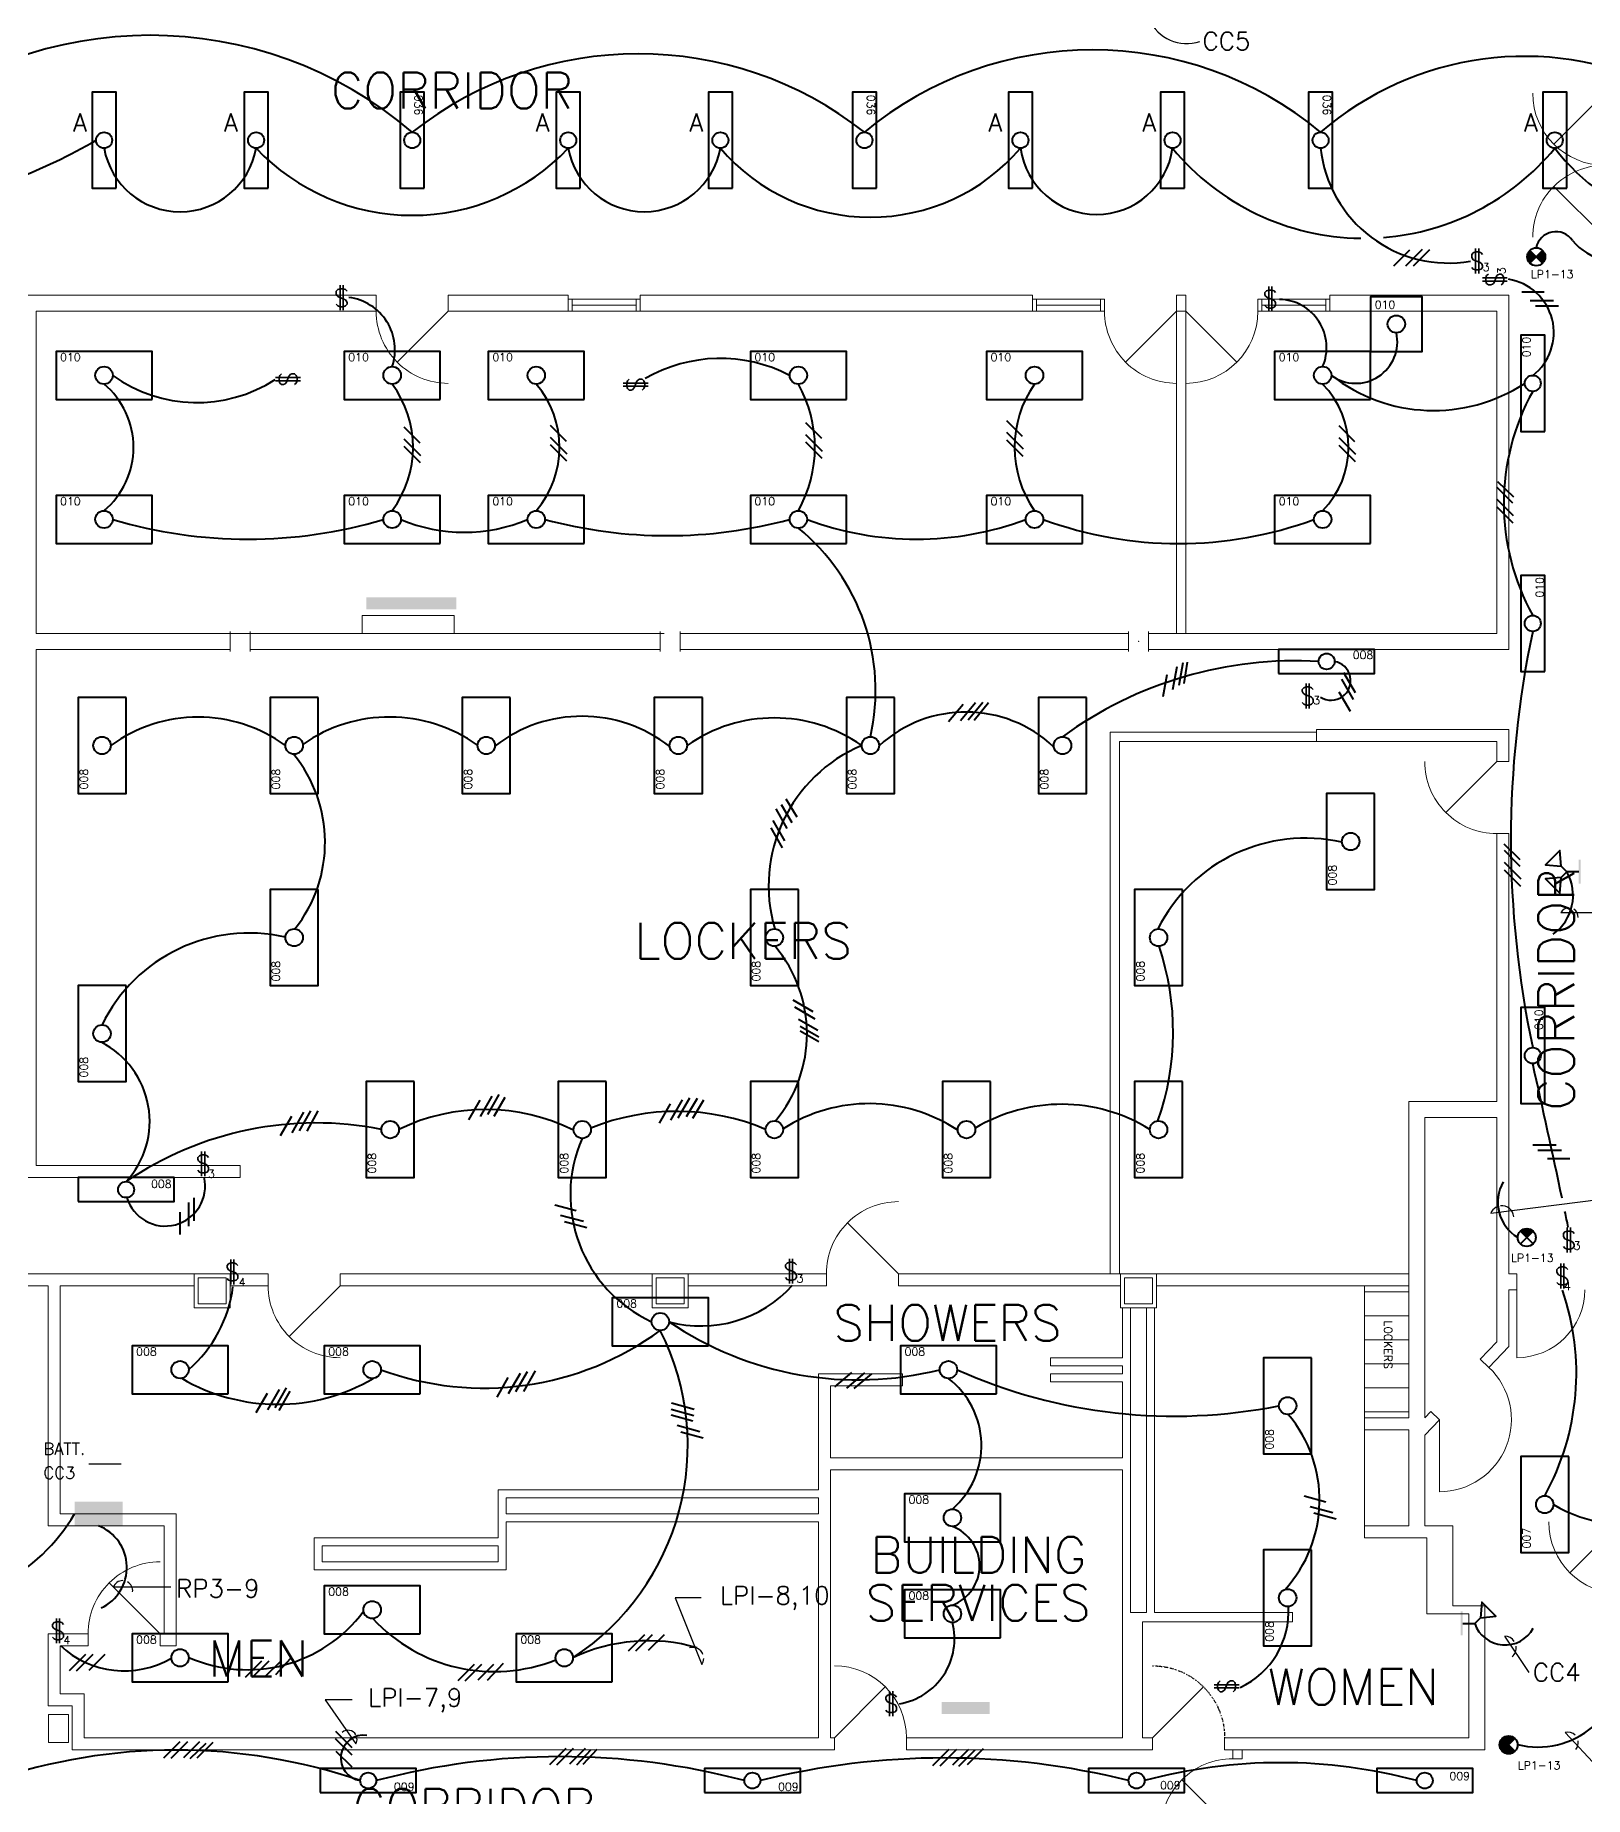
# Model space of a CAD drawing. Header units: inches. Extents: x 1071857 to 1073816, y 1075978 to 1078607.
# Drawn here: x 1072532 to 1073306, y 1076704 to 1077585 of the extents above; entities that cross this region are included whole.
import ezdxf
from ezdxf.enums import TextEntityAlignment as Align

# ---------------------------------------------------------------- set-up
doc = ezdxf.new("R2010")
doc.units = ezdxf.units.IN
doc.header["$MEASUREMENT"] = 0
doc.linetypes.add('DIVIDE', pattern=[1.25, 0.5, -0.25, 0, -0.25, 0, -0.25])
doc.layers.get('0').update_dxf_attribs({"linetype": 'CONTINUOUS'})
for name, color, linetype, lineweight in [('E-Pan', 12, 'CONTINUOUS', 30), ('E-T', 7, 'CONTINUOUS', 30), ('ELgt-C', 172, 'CONTINUOUS', 40), ('ELgt-Circ-T', 92, 'CONTINUOUS', 30), ('ELgt-F', 2, 'CONTINUOUS', 40), ('I-Cab', 151, 'CONTINUOUS', 20), ('I-CWall', 110, 'CONTINUOUS', 20), ('I-Dor', 210, 'CONTINUOUS', 30), ('I-Ras', 41, 'CONTINUOUS', 20), ('I-RmN', 5, 'CONTINUOUS', 30), ('I-Text', 7, 'CONTINUOUS', 20)]:
    doc.layers.add(name, color=color, linetype=linetype, lineweight=lineweight)
doc.styles.add('BGE', font='simplex.shx')
doc.styles.get("Standard").update_dxf_attribs({"font": 'simplex.shx'})

# ---------------------------------------------------------------- blocks, each defined once
blk = doc.blocks.new('2X4')
at = {"linetype": 'Continuous'}
blk.add_lwpolyline([(4, 0), (4, 2), (0, 2), (0, 0)], close=True, dxfattribs=at)
blk.add_circle((2, 1), 0.363, dxfattribs=at)
blk.add_attdef('TAG00', text='', height=0.333, rotation=360, dxfattribs=at).set_placement((0, 0), align=Align.MIDDLE_LEFT)
blk = doc.blocks.new('1X4')
at = {"linetype": 'Continuous'}
blk.add_lwpolyline([(0, 0), (4, 0), (4, 1), (0, 1)], close=True, dxfattribs=at)
blk.add_circle((2, 0.5), 0.333, dxfattribs=at)
blk = doc.blocks.new('2X2')
at = {"linetype": 'Continuous'}
blk.add_lwpolyline([(0, 0), (2.142, 0), (2.142, 2.272), (0, 2.272)], close=True, dxfattribs=at)
blk.add_circle((1.071, 1.136), 0.363, dxfattribs=at)
blk.add_attdef('TAG00', text='', height=0.333, dxfattribs=at).set_placement((0, 0), align=Align.MIDDLE_LEFT)
blk = doc.blocks.new('PHS_LR')
at = {"linetype": 'Continuous'}
for p, q in [((0.037, 0.026), (0.377, 0.366)), ((0.187, 0.02), (0.533, 0.366)), ((0.452, 0.036), (0.782, 0.366))]:
    blk.add_line(p, q, dxfattribs=at)
blk = doc.blocks.new('EXIT')
at = {"linetype": 'Continuous'}
for p, q in [((0.28, -0.28), (-0.25, 0.25)), ((-0.25, -0.28), (0.28, 0.25)), ((-0.243, 0.243), (-0.181, 0.305)), ((-0.236, 0.236), (-0.148, 0.323)), ((-0.228, 0.228), (-0.122, 0.334)), ((-0.221, 0.221), (-0.1, 0.342)), ((-0.214, 0.214), (-0.079, 0.348)), ((-0.206, 0.206), (-0.06, 0.353)), ((-0.199, 0.199), (-0.042, 0.356)), ((-0.192, 0.192), (-0.025, 0.358)), ((-0.184, 0.184), (-0.009, 0.359)), ((-0.177, 0.177), (0.007, 0.36)), ((-0.169, 0.169), (0.021, 0.36)), ((-0.162, 0.162), (0.036, 0.36)), ((-0.155, 0.155), (0.049, 0.359)), ((-0.147, 0.147), (0.062, 0.357)), ((-0.14, 0.14), (0.075, 0.355)), ((-0.133, 0.133), (0.088, 0.353)), ((-0.125, 0.125), (0.1, 0.35)), ((-0.118, 0.118), (0.112, 0.347)), ((-0.111, 0.111), (0.123, 0.344)), ((-0.103, 0.103), (0.135, 0.341)), ((-0.096, 0.096), (0.145, 0.337)), ((-0.088, 0.088), (0.156, 0.333)), ((-0.081, 0.081), (0.166, 0.328)), ((-0.074, 0.074), (0.176, 0.324)), ((-0.066, 0.066), (0.186, 0.319)), ((-0.059, 0.059), (0.196, 0.314)), ((-0.052, 0.052), (0.205, 0.308)), ((-0.044, 0.044), (0.214, 0.303)), ((-0.037, 0.037), (0.223, 0.297)), ((-0.029, 0.029), (0.232, 0.291)), ((-0.022, 0.022), (0.24, 0.285)), ((-0.015, 0.015), (0.249, 0.278)), ((-0.007, 0.007), (0.257, 0.272)), ((0, 0), (0.265, 0.265)), ((0.007, -0.007), (0.272, 0.258))]:
    blk.add_line(p, q, dxfattribs=at)
blk.add_circle((0.015, -0.015), 0.375, dxfattribs=at)
blk = doc.blocks.new('FLOOD')
at = {"linetype": 'Continuous'}
for p, q in [((-0.583, 0.5), (-0.819, 0.736)), ((-0.583, 0.5), (-0.819, 0.264)), ((-0.083, 0.5), (-0.583, 0.5))]:
    blk.add_line(p, q, dxfattribs=at)
for points in [[(-0.819, 0.736), (-0.878, 1.384), (-1.467, 0.795), (-0.819, 0.736)], [(-0.819, 0.264), (-1.467, 0.205), (-0.878, -0.384), (-0.819, 0.264)]]:
    blk.add_lwpolyline(points, close=True, dxfattribs=at)
blk.add_solid([(-0.083, 0), (0, 0), (-0.083, 1), (0, 1)], dxfattribs=at)
blk = doc.blocks.new('WINDOW')
at = {"linetype": 'Continuous'}
for p, q in [((3, 0.5), (0, 0.5)), ((0, 0.5), (0, 0)), ((0, 0), (3, 0)), ((0.167, 0.5), (0.167, 0)), ((0.167, 0.25), (2.833, 0.25)), ((2.833, 0), (2.833, 0.5)), ((3, 0), (3, 0.5))]:
    blk.add_line(p, q, dxfattribs=at)
blk = doc.blocks.new('30DOOR')
at = {"linetype": 'Continuous'}
blk.add_line((0, 0), (0, 3), dxfattribs=at)
blk.add_arc((0, 0), 3, 0, 90, dxfattribs=at)
blk = doc.blocks.new('DOOR36')
at = {"linetype": 'Continuous'}
blk.add_line((0, 0), (2.121, 2.121), dxfattribs=at)
blk.add_arc((0, 0), 3, 360, 90, dxfattribs=at)
blk = doc.blocks.new('36_door')
at = {"linetype": 'Continuous'}
blk.add_line((0, 0), (-25.455996, -25.455996), dxfattribs=at)
at = {"linetype": 'DIVIDE'}
blk.add_arc((0, 0), 36, 180, 270, dxfattribs=at)

msp = doc.modelspace()

# ---------------------------------------------------------------- linework, layer by layer
at = {"layer": 'E-Pan'}
msp.add_solid([(1072984.62, 1076745.92), (1073008.62, 1076745.92), (1072984.62, 1076751.92), (1073008.62, 1076751.92)], dxfattribs=at)
at = {"layer": 'E-T'}
msp.add_solid([(1072697.02, 1077297.92), (1072742.02, 1077297.92), (1072697.02, 1077303.92), (1072742.02, 1077303.92)], dxfattribs=at)
at = {"layer": 'ELgt-C'}
for p, q in [((1073262.38, 1077361.92), (1073270.47, 1077354.21)), ((1073107.36, 1077271.58), (1073105.58, 1077260.95)), ((1073008.07, 1077251.23), (1073000.91, 1077242.38)), ((1072906.8, 1077203.24), (1072912.19, 1077194.2)), ((1072904.35, 1077200.5), (1072909.74, 1077191.47)), ((1073265.56, 1077180.73), (1073273.64, 1077173.01)), ((1072913.89, 1077089.71), (1072923.23, 1077084.38)), ((1072913.89, 1077087.27), (1072923.23, 1077081.94)), ((1072766.24, 1077054.01), (1072760.76, 1077044.5)), ((1072672.88, 1077047.33), (1072667.35, 1077037.1)), ((1072862.36, 1077053.5), (1072856.88, 1077044.36)), ((1072865.62, 1077052.63), (1072860.15, 1077043.49)), ((1072781.53, 1076917.3), (1072775.7, 1076907)), ((1072658.93, 1076907.21), (1072653.34, 1076897.58)), ((1072849.51, 1076898.2), (1072860.73, 1076895.09)), ((1072849.68, 1076901.29), (1072860.91, 1076898.19)), ((1072659.22, 1076773.66), (1072651.64, 1076765.49)), ((1072765.47, 1076771.15), (1072757.53, 1076762.61)), ((1072608.99, 1076723.58), (1072617.07, 1076731.25)), ((1072612.53, 1076724.01), (1072620.62, 1076731.68)), ((1072802.33, 1076720.43), (1072809.43, 1076728.06)), ((1072805.41, 1076720.69), (1072812.51, 1076728.33)), ((1072993.27, 1076719.84), (1073001.36, 1076727.93)), ((1072997.53, 1076720.55), (1073005.61, 1076728.64))]:
    msp.add_line(p, q, dxfattribs=at)
for centre, radius, start, end in [((1072589.02, 1077383.59), 201.29, 49.39808, 130.60192), ((1072833.02, 1077393.16), 182.46, 51.73395, 128.26605), ((1073060.02, 1077399.22), 178.38, 50.27659, 129.72341), ((1073276.02, 1077418.29), 156.07, 64.66759, 130.81005), ((1072422.02, 1077773.46), 278.75, 290.79039, 300.14871), ((1072604.02, 1077535.31), 38.62, 190.28075, 349.71925), ((1072720.02, 1077602.44), 107.53, 223.50039, 316.49961), ((1072836.02, 1077535.34), 38.63, 190.33236, 349.66764), ((1072949.02, 1077592.73), 98.8, 220.61157, 319.38844), ((1073062.02, 1077533.68), 38.36, 187.88687, 352.11314), ((1073195.52, 1077607.26), 123.84, 219.54239, 269.31277), ((1073237.93, 1077535.33), 64.28, 186.17451, 279.79032), ((1073195.52, 1077607.26), 123.84, 274.55971, 320.45761), ((1073375.02, 1077593.29), 106.13, 217.6775, 252.62821), ((1073291.58, 1077476.65), 10.06, 34.40093, 168.2408), ((1073321.76, 1077500.35), 28.34, 219.46888, 295.631), ((1073263.57, 1077436.31), 26.99, 307.55833, 80.86352), ((1072685.09, 1077427.72), 26.32, 341.28876, 82.82152), ((1073152.94, 1077428.83), 24.06, 336.59733, 88.87502), ((1073191.61, 1077431.69), 20.76, 233.90558, 12.51623), ((1072873.97, 1077347.99), 75.38, 62.60554, 119.90731), ((1072612.45, 1077473.1), 71.8, 234.12891, 302.99737), ((1073230.5, 1077480.49), 83.14, 232.06171, 303.19787), ((1072539.44, 1077378.92), 41.32, 310.03747, 49.96253), ((1072667.37, 1077378.92), 53.1, 323.43162, 36.56838), ((1072744.93, 1077378.92), 48.75, 319.53451, 40.46549), ((1072856.84, 1077378.92), 64.48, 330.61435, 29.38565), ((1073076.22, 1077378.92), 55.18, 145.01218, 214.98782), ((1073142.8, 1077378.92), 45.16, 315.52064, 44.47936), ((1073381.28, 1077350.92), 115.71, 151.05586, 208.94414), ((1072638.02, 1077569.87), 236.82, 253.4044, 286.5956), ((1072746.02, 1077417.9), 81.39, 247.12459, 292.87541), ((1072847.52, 1077568.97), 234.17, 254.86569, 285.13431), ((1072847.01, 1077257.41), 104.6, 347.22097, 50.87223), ((1072972.02, 1077488.96), 155.93, 249.48795, 290.51205), ((1073103.02, 1077525.81), 195, 249.70431, 290.29569), ((1073769.99, 1077182.92), 500.89, 168.01652, 191.98348), ((1073161.56, 1077074.42), 197.82, 86.67849, 126.09312), ((1073179.22, 1077262.3), 9.78, 237.94353, 79.38449), ((1072613.02, 1077170.11), 74.03, 53.8822, 126.1178), ((1072708.71, 1077168.52), 75.62, 54.46386, 124.99018), ((1072804.88, 1077173.72), 70.81, 51.77501, 127.91662), ((1072901.02, 1077167.69), 76, 54.95701, 125.043), ((1072996.69, 1077182.44), 64.18, 46.67771, 132.44729), ((1072974.4, 1077159.68), 76.27, 112.95372, 196.29917), ((1072606.87, 1077181.48), 69.61, 321.61534, 39.29292), ((1073166.38, 1077100.94), 82.64, 77.21142, 153.15485), ((1073276.33, 1077154.93), 23.83, 305.89245, 29.78263), ((1072638.42, 1077054.52), 81.63, 77.09164, 154.01661), ((1072849.31, 1077085.82), 68.02, 320.15789, 40.02976), ((1072966.74, 1077086.72), 133.56, 340.56018, 18.71129), ((1072544.38, 1077042), 44.45, 317.40348, 62.88162), ((1068036.88, 1075892.49), 5373.94, 11.93347, 12.66703), ((1072756.62, 1076948.7), 99.24, 63.65256, 115.83546), ((1072852.15, 1076932.86), 114.2, 67.06131, 112.03354), ((1072948.47, 1076970.64), 80.26, 56.58776, 122.48562), ((1073044.52, 1076966.64), 83.93, 58.27126, 120.97557), ((1072671.93, 1076873.28), 167.96, 78.76502, 124.37403), ((1072868.93, 1077005.35), 69.86, 156.18858, 245.22333), ((1072596.56, 1077009.72), 19.99, 196.82043, 12.72392), ((1073283.23, 1077001.68), 20.66, 150.36526, 238.83451), ((1068036.88, 1075892.6), 5373.94, 11.77383, 11.85887), ((1072564.82, 1076967.75), 66.15, 311.17959, 352.66263), ((1072864.44, 1077000.93), 61.16, 254.77638, 318.22962), ((1073175.32, 1076916.15), 126.51, 331.04528, 19.14597), ((1072942.73, 1077080.46), 167.61, 235.745, 284.13409), ((1072755.91, 1077057.77), 149.04, 249.77256, 306.23804), ((1072730.73, 1076880.13), 127.01, 303.25529, 26.88109), ((1072652.75, 1076995.26), 94.64, 239.59374, 300.35239), ((1072962.32, 1076880.1), 42.19, 311.03948, 52.47041), ((1073100.86, 1077159.83), 265.12, 245.84739, 281.37649), ((1073107, 1076852.72), 66.47, 317.82776, 40.13535), ((1073325.59, 1076908.88), 68.14, 238.88483, 336.35825), ((1072471.34, 1076892.64), 92.57, 297.5205, 329.68755), ((1072555.06, 1076819.11), 22.36, 295.10841, 68.48579), ((1072982.59, 1076819.92), 21, 290.7177, 69.2823), ((1073115.96, 1076797.17), 42.07, 295.1854, 3.27801), ((1072637.64, 1076840.34), 72.37, 246.14461, 323.38016), ((1072761.07, 1076849.87), 82.83, 222.82714, 291.75353), ((1072958.19, 1076783.38), 32.86, 279.46349, 14.40724), ((1073266.16, 1076796.3), 16, 198.83553, 332.06158), ((1072837.92, 1076695.51), 86.93, 73.69358, 115.58351), ((1072576.12, 1076813.89), 46.51, 226.65942, 300.40174), ((1073282.63, 1076771.51), 42.17, 256.01733, 310.54455), ((1072602.02, 1076443.06), 284.75, 71.15027, 108.84973), ((1072695.72, 1076723.83), 11.41, 81.79993, 261.43718), ((1072794.02, 1076365.63), 358.9, 75.14705, 104.85295), ((1072986.02, 1076345.43), 378.46, 75.93105, 104.06895), ((1073154.02, 1076459.02), 262.48, 74.98536, 105.01464)]:
    msp.add_arc(centre, radius, start, end, dxfattribs=at)
at = {"layer": 'ELgt-Circ-T'}
for p, q in [((1073319.59, 1077146.32), (1073294.06, 1077146.32)), ((1073314.29, 1077003.02), (1073259.02, 1076995.98)), ((1072558.46, 1076870.84), (1072574.62, 1076870.84)), ((1072599.46, 1076809.19), (1072570.59, 1076809.19)), ((1072864.37, 1076803.93), (1072851.47, 1076803.93)), ((1072851.47, 1076803.93), (1072864.75, 1076770.52)), ((1073278.3, 1076766.59), (1073266.09, 1076784.8)), ((1072689.98, 1076752.89), (1072676.58, 1076752.89)), ((1072676.58, 1076752.89), (1072691.87, 1076730.98)), ((1073312.35, 1076719.3), (1073296.23, 1076736.59))]:
    msp.add_line(p, q, dxfattribs=at)
for centre, radius, start, end in [((1073107.26, 1077601.78), 21.07, 121.81108, 287.81154), ((1073298.12, 1077144.23), 4.56, 92.39487, 152.71539), ((1073298.12, 1077144.23), 4.56, 355.63677, 58.42861), ((1073264.59, 1076993.98), 5.92, 119.03923, 160.26425), ((1073264.59, 1076993.98), 5.92, 4.18937, 96.60818), ((1072575.32, 1076807.48), 5.03, 88.90833, 160.17153), ((1072575.32, 1076807.48), 5.03, 352.55053, 60.87631), ((1073265.78, 1076778.84), 5.97, 33.04453, 86.99846), ((1072860.25, 1076773.64), 5.47, 21.17051, 106.67859), ((1072860.25, 1076773.64), 5.47, 325.3427, 359.53614), ((1073265.78, 1076778.84), 5.97, 311.71874, 8.77137), ((1072687.97, 1076733.2), 4.49, 29.91691, 130.01028), ((1073297.52, 1076731.47), 5.28, 44.79343, 104.13665), ((1072687.97, 1076733.2), 4.49, 330.33381, 6.26027), ((1073297.52, 1076731.47), 5.28, 319.57465, 10.84274)]:
    msp.add_arc(centre, radius, start, end, dxfattribs=at)
at = {"layer": 'ELgt-F'}
for p, q in [((1073245.02, 1076791.13), (1073251.02, 1076791.13)), ((1073251.02, 1076791.13), (1073253.85, 1076793.96))]:
    msp.add_line(p, q, dxfattribs=at)
msp.add_lwpolyline([(1073253.85, 1076793.96), (1073261.63, 1076794.67), (1073254.55, 1076801.74), (1073253.85, 1076793.96)], close=True, dxfattribs=at)
for points in [[(1072551.26, 1076839.92), (1072575.26, 1076839.92), (1072551.26, 1076851.92), (1072575.26, 1076851.92)], [(1073245.02, 1076797.13), (1073244.02, 1076797.13), (1073245.02, 1076785.13), (1073244.02, 1076785.13)]]:
    msp.add_solid(points, dxfattribs=at)
at = {"layer": 'I-Cab'}
for p, q in [((1073196.02, 1076893.92), (1073196.02, 1076959.94)), ((1073218.02, 1076956.92), (1073196.02, 1076956.92)), ((1073218.02, 1076944.92), (1073196.02, 1076944.92)), ((1073218.02, 1076932.92), (1073196.02, 1076932.92)), ((1073218.02, 1076920.92), (1073196.02, 1076920.92)), ((1073218.02, 1076908.92), (1073196.02, 1076908.92)), ((1073218.02, 1076908.92), (1073196.02, 1076908.92)), ((1073218.02, 1076896.92), (1073196.02, 1076896.92)), ((1073196.02, 1076887.92), (1073196.02, 1076839.92))]:
    msp.add_line(p, q, dxfattribs=at)
at = {"layer": 'I-CWall'}
for p, q in [((1072702.02, 1077454.92), (1072526.02, 1077454.92)), ((1072702.02, 1077454.92), (1072702.02, 1077446.92)), ((1072798.02, 1077454.92), (1072738.02, 1077454.92)), ((1072738.02, 1077454.92), (1072738.02, 1077446.92)), ((1072798.02, 1077454.92), (1072798.02, 1077446.92)), ((1073030.02, 1077454.92), (1072834.02, 1077454.92)), ((1072834.02, 1077452.92), (1072834.02, 1077454.92)), ((1073030.02, 1077454.92), (1073030.02, 1077446.92)), ((1073030.02, 1077454.92), (1073030.02, 1077446.92)), ((1073106.64, 1077454.92), (1073102.02, 1077454.92)), ((1073102.02, 1077454.92), (1073102.02, 1077285.92)), ((1073106.64, 1077454.92), (1073106.64, 1077446.92)), ((1073142.64, 1077446.92), (1073142.64, 1077452.92)), ((1073142.64, 1077452.92), (1073144.06, 1077452.92)), ((1073144.64, 1077446.92), (1073144.64, 1077450.63)), ((1073144.83, 1077449.92), (1073144.64, 1077449.92)), ((1073268.02, 1077454.92), (1073178.64, 1077454.92)), ((1073178.64, 1077454.92), (1073178.64, 1077446.92)), ((1073268.02, 1077454.92), (1073268.02, 1077277.92)), ((1072532.02, 1077446.92), (1072532.02, 1077285.92)), ((1072532.02, 1077446.92), (1072532.02, 1077285.92)), ((1072702.02, 1077446.92), (1072532.02, 1077446.92)), ((1072798.02, 1077446.92), (1072738.02, 1077446.92)), ((1072951.92, 1077446.92), (1072822.92, 1077446.92)), ((1073030.02, 1077446.92), (1072951.92, 1077446.92)), ((1073106.64, 1077446.92), (1073102.02, 1077446.92)), ((1073103.86, 1077446.92), (1073102.02, 1077446.92)), ((1073106.64, 1077446.92), (1073106.64, 1077285.92)), ((1073145.6, 1077446.92), (1073142.64, 1077446.92)), ((1073262.02, 1077446.92), (1073178.64, 1077446.92)), ((1073262.02, 1077446.92), (1073262.02, 1077285.92)), ((1072695.02, 1077294.92), (1072695.02, 1077285.92)), ((1072741.02, 1077294.92), (1072695.02, 1077294.92)), ((1072741.02, 1077294.92), (1072741.02, 1077285.92)), ((1072629.02, 1077285.92), (1072532.02, 1077285.92)), ((1072629.02, 1077285.92), (1072532.02, 1077285.92)), ((1072629.02, 1077286.92), (1072629.02, 1077276.92)), ((1072846.02, 1077285.92), (1072629.02, 1077285.92)), ((1072639.02, 1077286.92), (1072639.02, 1077276.92)), ((1072844.02, 1077285.92), (1072639.02, 1077285.92)), ((1072759.27, 1077285.92), (1072707.52, 1077285.92)), ((1072844.02, 1077286.92), (1072844.02, 1077276.92)), ((1072854.02, 1077286.92), (1072854.02, 1077276.92)), ((1072963.02, 1077285.92), (1072854.02, 1077285.92)), ((1072967.27, 1077285.92), (1072854.77, 1077285.92)), ((1073078.02, 1077285.92), (1072967.02, 1077285.92)), ((1073078.02, 1077285.92), (1072970.77, 1077285.92)), ((1073078.02, 1077286.92), (1073078.02, 1077276.92)), ((1073088.02, 1077286.92), (1073088.02, 1077276.92)), ((1073088.02, 1077285.92), (1073262.02, 1077285.92)), ((1073088.02, 1077285.92), (1073114.55, 1077285.92)), ((1072532.02, 1077277.92), (1072532.02, 1077019.92)), ((1072629.02, 1077277.92), (1072532.02, 1077277.92)), ((1072844.02, 1077277.92), (1072639.02, 1077277.92)), ((1073078.02, 1077277.92), (1072854.02, 1077277.92)), ((1073088.02, 1077277.92), (1073268.02, 1077277.92)), ((1073068.89, 1077236.54), (1073068.89, 1076965.92)), ((1073172.02, 1077236.54), (1073068.89, 1077236.54)), ((1073073.52, 1077231.92), (1073073.52, 1076965.92)), ((1073172.02, 1077231.92), (1073073.52, 1077231.92)), ((1073268.02, 1077237.92), (1073172.02, 1077237.92)), ((1073172.02, 1077237.92), (1073172.02, 1077231.92)), ((1073262.02, 1077231.92), (1073172.02, 1077231.92)), ((1073262.02, 1077231.92), (1073262.02, 1077221.88)), ((1073268.02, 1077237.92), (1073268.02, 1077221.88)), ((1073262.02, 1077221.88), (1073268.02, 1077221.88)), ((1073262.02, 1077185.88), (1073268.02, 1077185.88)), ((1073262.02, 1077185.88), (1073262.02, 1077051.92)), ((1073268.02, 1077185.88), (1073268.02, 1076965.92)), ((1073262.02, 1077051.92), (1073218.02, 1077051.92)), ((1073218.02, 1077051.92), (1073218.02, 1076893.92)), ((1073262.02, 1077043.92), (1073226.02, 1077043.92)), ((1073226.02, 1077043.92), (1073226.02, 1076893.92)), ((1073262.02, 1077043.92), (1073262.02, 1076931.92)), ((1072532.02, 1077019.92), (1072634.02, 1077019.92)), ((1072634.02, 1077013.92), (1072634.02, 1077019.92)), ((1072526.02, 1077013.92), (1072634.02, 1077013.92)), ((1072522.02, 1076965.92), (1072648.02, 1076965.92)), ((1072611.02, 1076948.92), (1072611.02, 1076965.92)), ((1072629.02, 1076965.92), (1072629.02, 1076948.92)), ((1072648.02, 1076965.92), (1072648.02, 1076959.92)), ((1072684.02, 1076965.92), (1072927.02, 1076965.92)), ((1072684.02, 1076959.92), (1072684.02, 1076965.92)), ((1072840.02, 1076948.92), (1072840.02, 1076965.92)), ((1072858.02, 1076965.92), (1072858.02, 1076948.92)), ((1072927.02, 1076965.92), (1072927.02, 1076959.92)), ((1072963.02, 1076965.92), (1073218.02, 1076965.92)), ((1072963.02, 1076959.92), (1072963.02, 1076965.92)), ((1073074.02, 1076948.92), (1073074.02, 1076965.92)), ((1073092.02, 1076965.92), (1073092.02, 1076948.92)), ((1073272.02, 1076965.92), (1073268.02, 1076965.92)), ((1073272.02, 1076965.92), (1073272.02, 1076957.92)), ((1072522.02, 1076959.92), (1072538.02, 1076959.92)), ((1072538.02, 1076959.92), (1072538.02, 1076839.92)), ((1072544.02, 1076959.92), (1072544.02, 1076845.92)), ((1072544.02, 1076959.92), (1072611.02, 1076959.92)), ((1072613.02, 1076950.92), (1072613.02, 1076963.92)), ((1072613.02, 1076963.92), (1072627.02, 1076963.92)), ((1072627.02, 1076963.92), (1072627.02, 1076950.92)), ((1072629.02, 1076959.92), (1072648.02, 1076959.92)), ((1072684.02, 1076959.92), (1072840.02, 1076959.92)), ((1072842.02, 1076950.92), (1072842.02, 1076963.92)), ((1072842.02, 1076963.92), (1072856.02, 1076963.92)), ((1072856.02, 1076963.92), (1072856.02, 1076950.92)), ((1072858.02, 1076959.92), (1072927.02, 1076959.92)), ((1072963.02, 1076959.92), (1073074.02, 1076959.92)), ((1073076.02, 1076950.92), (1073076.02, 1076963.92)), ((1073090.02, 1076963.92), (1073076.02, 1076963.92)), ((1073090.02, 1076963.92), (1073090.02, 1076950.92)), ((1073092.02, 1076959.92), (1073127.52, 1076959.92)), ((1073092.02, 1076959.92), (1073218.02, 1076959.92)), ((1073272.02, 1076957.92), (1073268.02, 1076957.92)), ((1073268.02, 1076957.92), (1073268.02, 1076929.53)), ((1072629.02, 1076948.92), (1072611.02, 1076948.92)), ((1072627.02, 1076950.92), (1072613.02, 1076950.92)), ((1072858.02, 1076948.92), (1072840.02, 1076948.92)), ((1072856.02, 1076950.92), (1072842.02, 1076950.92)), ((1073092.02, 1076948.92), (1073074.02, 1076948.92)), ((1073075.02, 1076923.92), (1073075.02, 1076948.92)), ((1073090.02, 1076950.92), (1073076.02, 1076950.92)), ((1073079.02, 1076948.92), (1073079.02, 1076796.54)), ((1073087.02, 1076796.54), (1073087.02, 1076948.92)), ((1073091.02, 1076948.87), (1073091.02, 1076796.54)), ((1073253.77, 1076923.21), (1073262.02, 1076931.92)), ((1073075.02, 1076923.92), (1073039.02, 1076923.92)), ((1073039.02, 1076923.92), (1073039.02, 1076919.92)), ((1073253.77, 1076923.21), (1073258.12, 1076919.08)), ((1073258.12, 1076919.08), (1073268.02, 1076929.53)), ((1072923.02, 1076915.92), (1072965.02, 1076915.92)), ((1072923.02, 1076857.92), (1072923.02, 1076915.92)), ((1072965.02, 1076915.92), (1072965.02, 1076909.92)), ((1073039.02, 1076919.92), (1073075.02, 1076919.92)), ((1073075.02, 1076915.92), (1073039.02, 1076915.92)), ((1073039.02, 1076915.92), (1073039.02, 1076911.92)), ((1073075.02, 1076915.92), (1073075.02, 1076919.92)), ((1072965.02, 1076909.92), (1072929.02, 1076909.92)), ((1072929.02, 1076909.92), (1072929.02, 1076873.92)), ((1073039.02, 1076911.92), (1073075.02, 1076911.92)), ((1073075.02, 1076873.92), (1073075.02, 1076911.92)), ((1073226.02, 1076893.92), (1073229.01, 1076897.07)), ((1073229.01, 1076897.07), (1073233.36, 1076892.95)), ((1073196.02, 1076887.92), (1073196.02, 1076893.92)), ((1073196.02, 1076893.92), (1073218.02, 1076893.92)), ((1073218.02, 1076887.92), (1073196.02, 1076887.92)), ((1073218.02, 1076887.92), (1073218.02, 1076839.92)), ((1073226.02, 1076885.19), (1073233.36, 1076892.95)), ((1073233.36, 1076892.95), (1073233.36, 1076856.95)), ((1073226.02, 1076885.19), (1073226.02, 1076839.92)), ((1072929.02, 1076873.92), (1073075.02, 1076873.92)), ((1073075.02, 1076867.92), (1072929.02, 1076867.92)), ((1072929.02, 1076867.92), (1072929.02, 1076733.92)), ((1073075.02, 1076788.92), (1073075.02, 1076867.92)), ((1072923.02, 1076857.92), (1072763.02, 1076857.92)), ((1072763.02, 1076857.92), (1072763.02, 1076833.92)), ((1072923.02, 1076853.92), (1072767.02, 1076853.92)), ((1072767.02, 1076853.92), (1072767.02, 1076845.92)), ((1072923.02, 1076845.92), (1072923.02, 1076853.92)), ((1072596.02, 1076845.92), (1072544.02, 1076845.92)), ((1072602.02, 1076845.92), (1072596.02, 1076845.92)), ((1072602.02, 1076779.92), (1072602.02, 1076845.92)), ((1072923.02, 1076845.92), (1072767.02, 1076845.92)), ((1072538.02, 1076839.92), (1072596.02, 1076839.92)), ((1072596.02, 1076839.92), (1072596.02, 1076785.92)), ((1072671.02, 1076817.92), (1072671.02, 1076833.92)), ((1072671.02, 1076833.92), (1072675.02, 1076833.92)), ((1072763.02, 1076833.92), (1072675.02, 1076833.92)), ((1072923.02, 1076841.92), (1072767.02, 1076841.92)), ((1072767.02, 1076841.92), (1072767.02, 1076817.92)), ((1072923.02, 1076733.92), (1072923.02, 1076841.92)), ((1073196.02, 1076833.92), (1073196.02, 1076839.92)), ((1073196.02, 1076839.92), (1073218.02, 1076839.92)), ((1073227.02, 1076833.92), (1073196.02, 1076833.92)), ((1073226.02, 1076839.92), (1073240.02, 1076839.92)), ((1073227.02, 1076795.92), (1073227.02, 1076833.92)), ((1073240.02, 1076833.92), (1073240.02, 1076839.92)), ((1073240.02, 1076833.92), (1073240.02, 1076799.92)), ((1072763.02, 1076829.92), (1072675.02, 1076829.92)), ((1072675.02, 1076829.92), (1072675.02, 1076821.92)), ((1072763.02, 1076829.92), (1072763.02, 1076821.92)), ((1072675.02, 1076817.92), (1072671.02, 1076817.92)), ((1072763.02, 1076821.92), (1072675.02, 1076821.92)), ((1072767.02, 1076817.92), (1072675.02, 1076817.92)), ((1073256.02, 1076799.92), (1073240.02, 1076799.92)), ((1073256.02, 1076795.92), (1073256.02, 1076799.92)), ((1073079.02, 1076796.54), (1073087.02, 1076796.54)), ((1073085.02, 1076791.92), (1073160.02, 1076791.92)), ((1073085.02, 1076791.92), (1073085.02, 1076733.92)), ((1073091.02, 1076796.54), (1073160.02, 1076796.54)), ((1073160.02, 1076796.66), (1073160.02, 1076791.92)), ((1073160.02, 1076794.58), (1073160.02, 1076791.92)), ((1073227.02, 1076795.92), (1073248.02, 1076795.92)), ((1073248.02, 1076795.92), (1073248.02, 1076733.92)), ((1073256.02, 1076795.92), (1073256.02, 1076727.92)), ((1072538.02, 1076785.92), (1072538.02, 1076749.92)), ((1072558.02, 1076785.92), (1072538.02, 1076785.92)), ((1072558.02, 1076785.92), (1072558.02, 1076779.92)), ((1072596.02, 1076785.92), (1072594.02, 1076785.92)), ((1072594.02, 1076785.92), (1072594.02, 1076779.92)), ((1073075.02, 1076733.92), (1073075.02, 1076788.92)), ((1072544.02, 1076755.92), (1072544.02, 1076779.92)), ((1072558.02, 1076779.92), (1072544.02, 1076779.92)), ((1072594.02, 1076779.92), (1072602.02, 1076779.92)), ((1072544.02, 1076755.92), (1072556.02, 1076755.92)), ((1072556.02, 1076755.92), (1072556.02, 1076733.92)), ((1072538.02, 1076749.92), (1072544.02, 1076749.92)), ((1072550.02, 1076749.92), (1072544.02, 1076749.92)), ((1072550.02, 1076727.92), (1072550.02, 1076749.92)), ((1072931.02, 1076727.92), (1072550.02, 1076727.92)), ((1072556.02, 1076733.92), (1072923.02, 1076733.92)), ((1072929.02, 1076733.92), (1072931.02, 1076733.92)), ((1072931.02, 1076733.92), (1072931.02, 1076727.92)), ((1072967.02, 1076733.92), (1073075.02, 1076733.92)), ((1072967.02, 1076733.92), (1072967.02, 1076727.92)), ((1073081.02, 1076727.92), (1072967.02, 1076727.92)), ((1073090.02, 1076727.92), (1073081.02, 1076727.92)), ((1073085.02, 1076733.92), (1073090.02, 1076733.92)), ((1073090.02, 1076733.92), (1073090.02, 1076727.92)), ((1073126.02, 1076733.92), (1073248.02, 1076733.92)), ((1073126.02, 1076733.92), (1073126.02, 1076727.92)), ((1073250.02, 1076727.92), (1073126.02, 1076727.92)), ((1073130.1, 1076727.94), (1073130.1, 1076723.5)), ((1073134.72, 1076727.94), (1073134.72, 1076723.5)), ((1073256.02, 1076727.92), (1073250.02, 1076727.92)), ((1073134.72, 1076723.5), (1073130.1, 1076723.5))]:
    msp.add_line(p, q, dxfattribs=at)
msp.add_arc((1073233.36, 1076892.95), 36, 270, 46.54761, dxfattribs=at)
msp.add_point((1073083.02, 1077281.92), dxfattribs=at)
at = {"layer": 'I-Ras'}
msp.add_lwpolyline([(1072538.31, 1076745.61), (1072548.31, 1076745.61), (1072548.31, 1076731.61), (1072538.31, 1076731.61)], close=True, dxfattribs=at)

# ---------------------------------------------------------------- block references
at = {"layer": 'ELgt-C', "zscale": 12}
for p, xscale, yscale, rotation in [((1073229.27, 1077478.31), 24, 24, 180), ((1073293.97, 1077449.37), 24.00003681856179, 24.00003681856179, 135), ((1072724.85, 1077370.24), 24, 24, 90), ((1072797.97, 1077371.06), 24, 24, 90), ((1072925.59, 1077372.45), 24, 24, 90), ((1073025.95, 1077373.49), 24, 24, 90), ((1073192.05, 1077370.87), 24, 24, 90), ((1073270.87, 1077340.21), 24.0000558794494, 24.0000558794494, 90), ((1073105.48, 1077272.24), 24.00002856538122, 24.00002856538122, 214.9999872457111), ((1073185.13, 1077267.48), 23.99998865154957, 23.99998865154957, 254.9999574670832), ((1073006.04, 1077252.13), 24.0000199396433, 24.0000199396433, 184.9999900922377), ((1072905.52, 1077177.79), 24.00004262694652, 24.00004262694652, 74.99999199418869), ((1073274.64, 1077158.6), 24.0000558794494, 24.0000558794494, 90), ((1072909.48, 1077103.43), 24.00004262694652, 24.00004262694652, 285.0000080058113), ((1072764.04, 1077056.23), 24.00004262694652, 24.00004262694652, 195.0000080058113), ((1072859.23, 1077054.45), 24.00004262694652, 24.00004262694652, 195.0000080058113), ((1072669.92, 1077048.19), 24.00004262694652, 24.00004262694652, 195.0000080058113), ((1073279.06, 1077030.52), 24.00003681856179, 24.00003681856179, 315), ((1072611, 1077004.94), 24.00003681856179, 24.00003681856179, 225), ((1072808.22, 1076988.37), 24.00002676987333, 24.00002676987333, 119.9999631025363), ((1072778.13, 1076917.62), 24.00004262694652, 24.00004262694652, 195.0000080058113), ((1072950.51, 1076916.41), 24.0000199396433, 24.0000199396433, 175.0000099077623), ((1072657.81, 1076909.69), 24.00004262694652, 24.00004262694652, 195.0000080058113), ((1072866.45, 1076883.27), 24.00002676987333, 24.00002676987333, 119.9999631025363), ((1073182.78, 1076842.78), 24.00002676987333, 24.00002676987333, 119.9999631025363), ((1072680.99, 1076738.15), 24.0000558794494, 24.0000558794494, 270)]:
    msp.add_blockref('PHS_LR', p, dxfattribs=dict(at, xscale=xscale, yscale=yscale, rotation=rotation))
at = {"layer": 'ELgt-C', "xscale": 24.0000558794494, "yscale": 24.0000558794494, "zscale": 12}
for p in [(1072827.27, 1076776.87), (1072547.8, 1076766.95), (1072635.76, 1076763.7), (1072742.07, 1076762), (1072595.05, 1076723.23), (1072787.88, 1076720), (1072979.38, 1076719.52)]:
    msp.add_blockref('PHS_LR', p, dxfattribs=at)
at = {"layer": 'ELgt-F', "xscale": 12, "yscale": 12, "zscale": 12}
for name, p, rotation in [('1X4', (1072572.02, 1077508.42), 90), ('1X4', (1072648.02, 1077508.42), 90), ('1X4', (1072726.02, 1077508.42), 90), ('1X4', (1072804.02, 1077508.42), 90), ('1X4', (1072880.02, 1077508.42), 90), ('1X4', (1072952.02, 1077508.42), 90), ('1X4', (1073030.02, 1077508.42), 90), ('1X4', (1073106.02, 1077508.42), 90), ('1X4', (1073180.02, 1077508.42), 90), ('1X4', (1073297.02, 1077508.42), 90), ('EXIT', (1073281.56, 1077474.02), 90), ('EXIT', (1073281.92, 1077474.38), 270), ('1X4', (1073286.02, 1077386.92), 90), ('1X4', (1073286.02, 1077266.92), 90), ('1X4', (1073286.02, 1077050.92), 90), ('EXIT', (1073267.77, 1076730.25), 90), ('EXIT', (1073268.12, 1076730.25), 180)]:
    msp.add_blockref(name, p, dxfattribs=dict(at, rotation=rotation))
at = {"layer": 'ELgt-F'}
ref = msp.add_blockref('2X2', (1073199.02, 1077426.92), dxfattribs=dict(at, xscale=12, yscale=12, zscale=12))
ref.add_attrib('TAG00', '010', dxfattribs={"linetype": 'Continuous', "height": 4}).set_placement((1073201.05, 1077450.2), align=Align.MIDDLE_LEFT)
ref = msp.add_blockref('2X4', (1072542.02, 1077402.92), dxfattribs=dict(at, xscale=12, yscale=12, zscale=12))
ref.add_attrib('TAG00', '010', dxfattribs={"linetype": 'Continuous', "height": 4}).set_placement((1072544.07, 1077424), align=Align.MIDDLE_LEFT)
ref = msp.add_blockref('2X4', (1072686.02, 1077402.92), dxfattribs=dict(at, xscale=12, yscale=12, zscale=12))
ref.add_attrib('TAG00', '010', dxfattribs={"linetype": 'Continuous', "height": 4}).set_placement((1072688.07, 1077424), align=Align.MIDDLE_LEFT)
ref = msp.add_blockref('2X4', (1072758.02, 1077402.92), dxfattribs=dict(at, xscale=12, yscale=12, zscale=12))
ref.add_attrib('TAG00', '010', dxfattribs={"linetype": 'Continuous', "height": 4}).set_placement((1072760.07, 1077424), align=Align.MIDDLE_LEFT)
ref = msp.add_blockref('2X4', (1072889.02, 1077402.92), dxfattribs=dict(at, xscale=12, yscale=12, zscale=12))
ref.add_attrib('TAG00', '010', dxfattribs={"linetype": 'Continuous', "height": 4}).set_placement((1072891.07, 1077424), align=Align.MIDDLE_LEFT)
ref = msp.add_blockref('2X4', (1073007.02, 1077402.92), dxfattribs=dict(at, xscale=12, yscale=12, zscale=12))
ref.add_attrib('TAG00', '010', dxfattribs={"linetype": 'Continuous', "height": 4}).set_placement((1073009.07, 1077424), align=Align.MIDDLE_LEFT)
ref = msp.add_blockref('2X4', (1073151.02, 1077402.92), dxfattribs=dict(at, xscale=12, yscale=12, zscale=12))
ref.add_attrib('TAG00', '010', dxfattribs={"linetype": 'Continuous', "height": 4}).set_placement((1073153.07, 1077424), align=Align.MIDDLE_LEFT)
ref = msp.add_blockref('2X4', (1072542.02, 1077330.92), dxfattribs=dict(at, xscale=12, yscale=12, zscale=12))
ref.add_attrib('TAG00', '010', dxfattribs={"linetype": 'Continuous', "height": 4}).set_placement((1072544.07, 1077352), align=Align.MIDDLE_LEFT)
ref = msp.add_blockref('2X4', (1072686.02, 1077330.92), dxfattribs=dict(at, xscale=12, yscale=12, zscale=12))
ref.add_attrib('TAG00', '010', dxfattribs={"linetype": 'Continuous', "height": 4}).set_placement((1072688.07, 1077352), align=Align.MIDDLE_LEFT)
ref = msp.add_blockref('2X4', (1072758.02, 1077330.92), dxfattribs=dict(at, xscale=12, yscale=12, zscale=12))
ref.add_attrib('TAG00', '010', dxfattribs={"linetype": 'Continuous', "height": 4}).set_placement((1072760.07, 1077352), align=Align.MIDDLE_LEFT)
ref = msp.add_blockref('2X4', (1072889.02, 1077330.92), dxfattribs=dict(at, xscale=12, yscale=12, zscale=12))
ref.add_attrib('TAG00', '010', dxfattribs={"linetype": 'Continuous', "height": 4}).set_placement((1072891.07, 1077352), align=Align.MIDDLE_LEFT)
ref = msp.add_blockref('2X4', (1073007.02, 1077330.92), dxfattribs=dict(at, xscale=12, yscale=12, zscale=12))
ref.add_attrib('TAG00', '010', dxfattribs={"linetype": 'Continuous', "height": 4}).set_placement((1073009.07, 1077352), align=Align.MIDDLE_LEFT)
ref = msp.add_blockref('2X4', (1073151.02, 1077330.92), dxfattribs=dict(at, xscale=12, yscale=12, zscale=12))
ref.add_attrib('TAG00', '010', dxfattribs={"linetype": 'Continuous', "height": 4}).set_placement((1073153.07, 1077352), align=Align.MIDDLE_LEFT)
at = {"layer": 'ELgt-F', "xscale": 12, "yscale": 12, "zscale": 12}
for name, p in [('1X4', (1073153.02, 1077265.92)), ('FLOOD', (1073304.02, 1077160.77)), ('1X4', (1072553.02, 1077001.92)), ('EXIT', (1073276.86, 1076984.18)), ('EXIT', (1073267.77, 1076730.6)), ('1X4', (1072674.02, 1076706.54)), ('1X4', (1072866.02, 1076706.54)), ('1X4', (1073058.02, 1076706.54)), ('1X4', (1073202.02, 1076706.54))]:
    msp.add_blockref(name, p, dxfattribs=at)
at = {"layer": 'ELgt-F'}
ref = msp.add_blockref('2X4', (1072577.02, 1077205.92), dxfattribs=dict(at, xscale=12, yscale=12, zscale=12, rotation=90))
ref.add_attrib('TAG00', '008', dxfattribs={"linetype": 'Continuous', "height": 4, "rotation": 90}).set_placement((1072555.93, 1077207.97), align=Align.MIDDLE_LEFT)
ref = msp.add_blockref('2X4', (1072673.02, 1077205.92), dxfattribs=dict(at, xscale=12, yscale=12, zscale=12, rotation=90))
ref.add_attrib('TAG00', '008', dxfattribs={"linetype": 'Continuous', "height": 4, "rotation": 90}).set_placement((1072651.93, 1077207.97), align=Align.MIDDLE_LEFT)
ref = msp.add_blockref('2X4', (1072769.02, 1077205.92), dxfattribs=dict(at, xscale=12, yscale=12, zscale=12, rotation=90))
ref.add_attrib('TAG00', '008', dxfattribs={"linetype": 'Continuous', "height": 4, "rotation": 90}).set_placement((1072747.93, 1077207.97), align=Align.MIDDLE_LEFT)
ref = msp.add_blockref('2X4', (1072865.02, 1077205.92), dxfattribs=dict(at, xscale=12, yscale=12, zscale=12, rotation=90))
ref.add_attrib('TAG00', '008', dxfattribs={"linetype": 'Continuous', "height": 4, "rotation": 90}).set_placement((1072843.93, 1077207.97), align=Align.MIDDLE_LEFT)
ref = msp.add_blockref('2X4', (1072961.02, 1077205.92), dxfattribs=dict(at, xscale=12, yscale=12, zscale=12, rotation=90))
ref.add_attrib('TAG00', '008', dxfattribs={"linetype": 'Continuous', "height": 4, "rotation": 90}).set_placement((1072939.93, 1077207.97), align=Align.MIDDLE_LEFT)
ref = msp.add_blockref('2X4', (1073057.02, 1077205.92), dxfattribs=dict(at, xscale=12, yscale=12, zscale=12, rotation=90))
ref.add_attrib('TAG00', '008', dxfattribs={"linetype": 'Continuous', "height": 4, "rotation": 90}).set_placement((1073035.93, 1077207.97), align=Align.MIDDLE_LEFT)
ref = msp.add_blockref('2X4', (1073201.02, 1077157.92), dxfattribs=dict(at, xscale=12, yscale=12, zscale=12, rotation=90))
ref.add_attrib('TAG00', '008', dxfattribs={"linetype": 'Continuous', "height": 4, "rotation": 90}).set_placement((1073179.93, 1077159.97), align=Align.MIDDLE_LEFT)
ref = msp.add_blockref('2X4', (1072673.02, 1077109.92), dxfattribs=dict(at, xscale=12, yscale=12, zscale=12, rotation=90))
ref.add_attrib('TAG00', '008', dxfattribs={"linetype": 'Continuous', "height": 4, "rotation": 90}).set_placement((1072651.93, 1077111.97), align=Align.MIDDLE_LEFT)
ref = msp.add_blockref('2X4', (1072913.02, 1077109.92), dxfattribs=dict(at, xscale=12, yscale=12, zscale=12, rotation=90))
ref.add_attrib('TAG00', '008', dxfattribs={"linetype": 'Continuous', "height": 4, "rotation": 90}).set_placement((1072891.93, 1077111.97), align=Align.MIDDLE_LEFT)
ref = msp.add_blockref('2X4', (1073105.02, 1077109.92), dxfattribs=dict(at, xscale=12, yscale=12, zscale=12, rotation=90))
ref.add_attrib('TAG00', '008', dxfattribs={"linetype": 'Continuous', "height": 4, "rotation": 90}).set_placement((1073083.93, 1077111.97), align=Align.MIDDLE_LEFT)
ref = msp.add_blockref('2X4', (1072577.02, 1077061.92), dxfattribs=dict(at, xscale=12, yscale=12, zscale=12, rotation=90))
ref.add_attrib('TAG00', '008', dxfattribs={"linetype": 'Continuous', "height": 4, "rotation": 90}).set_placement((1072555.93, 1077063.97), align=Align.MIDDLE_LEFT)
ref = msp.add_blockref('2X4', (1072721.02, 1077013.92), dxfattribs=dict(at, xscale=12, yscale=12, zscale=12, rotation=90))
ref.add_attrib('TAG00', '008', dxfattribs={"linetype": 'Continuous', "height": 4, "rotation": 90}).set_placement((1072699.93, 1077015.97), align=Align.MIDDLE_LEFT)
ref = msp.add_blockref('2X4', (1072817.02, 1077013.92), dxfattribs=dict(at, xscale=12, yscale=12, zscale=12, rotation=90))
ref.add_attrib('TAG00', '008', dxfattribs={"linetype": 'Continuous', "height": 4, "rotation": 90}).set_placement((1072795.93, 1077015.97), align=Align.MIDDLE_LEFT)
ref = msp.add_blockref('2X4', (1072913.02, 1077013.92), dxfattribs=dict(at, xscale=12, yscale=12, zscale=12, rotation=90))
ref.add_attrib('TAG00', '008', dxfattribs={"linetype": 'Continuous', "height": 4, "rotation": 90}).set_placement((1072891.93, 1077015.97), align=Align.MIDDLE_LEFT)
ref = msp.add_blockref('2X4', (1073009.02, 1077013.92), dxfattribs=dict(at, xscale=12, yscale=12, zscale=12, rotation=90))
ref.add_attrib('TAG00', '008', dxfattribs={"linetype": 'Continuous', "height": 4, "rotation": 90}).set_placement((1072987.93, 1077015.97), align=Align.MIDDLE_LEFT)
ref = msp.add_blockref('2X4', (1073105.02, 1077013.92), dxfattribs=dict(at, xscale=12, yscale=12, zscale=12, rotation=90))
ref.add_attrib('TAG00', '008', dxfattribs={"linetype": 'Continuous', "height": 4, "rotation": 90}).set_placement((1073083.93, 1077015.97), align=Align.MIDDLE_LEFT)
ref = msp.add_blockref('2X4', (1072820.02, 1076929.92), dxfattribs=dict(at, xscale=12, yscale=12, zscale=12))
ref.add_attrib('TAG00', '008', dxfattribs={"linetype": 'Continuous', "height": 4}).set_placement((1072822.07, 1076951), align=Align.MIDDLE_LEFT)
ref = msp.add_blockref('2X4', (1072580.02, 1076905.92), dxfattribs=dict(at, xscale=12, yscale=12, zscale=12))
ref.add_attrib('TAG00', '008', dxfattribs={"linetype": 'Continuous', "height": 4}).set_placement((1072582.07, 1076927), align=Align.MIDDLE_LEFT)
ref = msp.add_blockref('2X4', (1072676.02, 1076905.92), dxfattribs=dict(at, xscale=12, yscale=12, zscale=12))
ref.add_attrib('TAG00', '008', dxfattribs={"linetype": 'Continuous', "height": 4}).set_placement((1072678.07, 1076927), align=Align.MIDDLE_LEFT)
ref = msp.add_blockref('2X4', (1072964.02, 1076905.92), dxfattribs=dict(at, xscale=12, yscale=12, zscale=12))
ref.add_attrib('TAG00', '008', dxfattribs={"linetype": 'Continuous', "height": 4}).set_placement((1072966.07, 1076927), align=Align.MIDDLE_LEFT)
ref = msp.add_blockref('2X4', (1073169.52, 1076875.92), dxfattribs=dict(at, xscale=12, yscale=12, zscale=12, rotation=90))
ref.add_attrib('TAG00', '008', dxfattribs={"linetype": 'Continuous', "height": 4, "rotation": 90}).set_placement((1073148.43, 1076877.97), align=Align.MIDDLE_LEFT)
ref = msp.add_blockref('2X4', (1073298.02, 1076826.54), dxfattribs=dict(at, xscale=12, yscale=12, zscale=12, rotation=90))
ref.add_attrib('TAG00', '007', dxfattribs={"linetype": 'Continuous', "height": 4, "rotation": 90}).set_placement((1073276.93, 1076828.59), align=Align.MIDDLE_LEFT)
ref = msp.add_blockref('2X4', (1072966.02, 1076831.92), dxfattribs=dict(at, xscale=12, yscale=12, zscale=12))
ref.add_attrib('TAG00', '008', dxfattribs={"linetype": 'Continuous', "height": 4}).set_placement((1072968.07, 1076853), align=Align.MIDDLE_LEFT)
ref = msp.add_blockref('2X4', (1073169.52, 1076779.92), dxfattribs=dict(at, xscale=12, yscale=12, zscale=12, rotation=90))
ref.add_attrib('TAG00', '008', dxfattribs={"linetype": 'Continuous', "height": 4, "rotation": 90}).set_placement((1073148.43, 1076781.97), align=Align.MIDDLE_LEFT)
ref = msp.add_blockref('2X4', (1072676.02, 1076785.92), dxfattribs=dict(at, xscale=12, yscale=12, zscale=12))
ref.add_attrib('TAG00', '008', dxfattribs={"linetype": 'Continuous', "height": 4}).set_placement((1072678.07, 1076807), align=Align.MIDDLE_LEFT)
ref = msp.add_blockref('2X4', (1072966.02, 1076783.92), dxfattribs=dict(at, xscale=12, yscale=12, zscale=12))
ref.add_attrib('TAG00', '008', dxfattribs={"linetype": 'Continuous', "height": 4}).set_placement((1072968.07, 1076805), align=Align.MIDDLE_LEFT)
ref = msp.add_blockref('2X4', (1072580.02, 1076761.92), dxfattribs=dict(at, xscale=12, yscale=12, zscale=12))
ref.add_attrib('TAG00', '008', dxfattribs={"linetype": 'Continuous', "height": 4}).set_placement((1072582.07, 1076783), align=Align.MIDDLE_LEFT)
ref = msp.add_blockref('2X4', (1072772.02, 1076761.92), dxfattribs=dict(at, xscale=12, yscale=12, zscale=12))
ref.add_attrib('TAG00', '008', dxfattribs={"linetype": 'Continuous', "height": 4}).set_placement((1072774.07, 1076783), align=Align.MIDDLE_LEFT)
at = {"layer": 'I-CWall', "xscale": 12, "zscale": 12}
for name, p, yscale, rotation in [('DOOR36', (1073315.99, 1077555.91), -12, 270), ('DOOR36', (1073316.02, 1077483.92), 12, 90), ('WINDOW', (1073178.64, 1077446.92), -12, 180), ('DOOR36', (1072738.02, 1077446.92), 12, 180), ('DOOR36', (1073102.02, 1077446.92), 12, 180), ('DOOR36', (1073106.64, 1077446.92), 12, 270), ('DOOR36', (1073262.02, 1077221.88), 12, 180), ('DOOR36', (1072963.02, 1076965.92), 12, 90), ('DOOR36', (1072684.02, 1076959.92), 12, 180), ('DOOR36', (1073324, 1076841.93), -12, 270), ('DOOR36', (1072594.02, 1076785.92), 12, 90), ('DOOR36', (1073130.1, 1076687.5), 12, 90)]:
    msp.add_blockref(name, p, dxfattribs=dict(at, yscale=yscale, rotation=rotation))
at = {"layer": 'I-CWall', "zscale": 12}
for name, p, xscale, yscale in [('WINDOW', (1072798.02, 1077446.92), 12, 12), ('WINDOW', (1073030.02, 1077446.92), 12, 12), ('30DOOR', (1073272.02, 1076957.92), 11.33330228919478, -11.33330228919478), ('DOOR36', (1072931.02, 1076733.92), 12, 12)]:
    msp.add_blockref(name, p, dxfattribs=dict(at, xscale=xscale, yscale=yscale))
at = {"layer": 'I-Dor', "xscale": -1, "rotation": 90}
msp.add_blockref('36_door', (1073090.02, 1076733.92), dxfattribs=at)

# ---------------------------------------------------------------- texts
at = {"layer": 'ELgt-C', "style": 'BGE'}
for s, height, rotation, p in [('$', 9, 180, (1073252.24, 1077472.09)), ('3', 4, 90, (1073264.35, 1077467.21)), ('$', 9, 180, (1072684.74, 1077453.72)), ('$', 9, 270, (1073261.06, 1077462.83)), ('$', 9, 90, (1072657.99, 1077412.99)), ('$', 9, 90, (1072831.74, 1077410.24)), ('$', 9, 180, (1073298.05, 1076982.75)), ('$', 9, 180, (1073294.81, 1076964.77)), ('$', 9, 90, (1073127.02, 1076759.66))]:
    msp.add_text(s, height=height, rotation=rotation, dxfattribs=at).set_placement(p, align=Align.MIDDLE)
for s, height, p in [('3', 4, (1073256.72, 1077468.99)), ('$', 9, (1073148.83, 1077453.04)), ('$', 9, (1073167.56, 1077254.65)), ('3', 4, (1073172.03, 1077252.49)), ('$', 9, (1072615.57, 1077020.8)), ('3', 4, (1072619.73, 1077015.8)), ('3', 4, (1073302.16, 1076979.92)), ('$', 9, (1072630.17, 1076966.78)), ('$', 9, (1072909.31, 1076967.15)), ('3', 4, (1072913.83, 1076963.5)), ('4', 4, (1072635.07, 1076961.75)), ('4', 4, (1073297.33, 1076959.72)), ('$', 9, (1072542.98, 1076787.43)), ('4', 4, (1072547.44, 1076782.76)), ('$', 9, (1072959.38, 1076751.02))]:
    msp.add_text(s, height=height, dxfattribs=at).set_placement(p, align=Align.MIDDLE)
at = {"layer": 'ELgt-Circ-T', "style": 'BGE'}
for s, height, p in [('CC5', 9, (1073126.97, 1077581.98)), ('A', 9, (1072554.06, 1077541.3)), ('A', 9, (1072629.42, 1077541.3)), ('A', 9, (1072785.17, 1077541.3)), ('A', 9, (1072862.02, 1077541.3)), ('A', 9, (1073011.49, 1077541.3)), ('A', 9, (1073088.34, 1077541.3)), ('A', 9, (1073279.11, 1077541.3)), ('LP1-13', 4, (1073289.74, 1077465.43)), ('008', 4, (1073195.2, 1077275.2)), ('008', 4, (1072594.63, 1077010.77)), ('LP1-13', 4, (1073279.81, 1076973.79)), ('RP3-9', 9, (1072622.88, 1076808.59)), ('LPI-8,10', 9, (1072901.22, 1076803.74)), ('CC4', 9, (1073292.03, 1076766.7)), ('LPI-7,9', 9, (1072721.53, 1076752.7)), ('LP1-13', 4, (1073283.21, 1076720.17)), ('009', 4, (1072716.03, 1076709.45)), ('009', 4, (1072907.98, 1076709.45)), ('009', 4, (1073098.87, 1076710.24)), ('009', 4, (1073243.53, 1076714.82))]:
    msp.add_text(s, height=height, dxfattribs=at).set_placement(p, align=Align.MIDDLE)
for s, rotation, p in [('036', 270, (1072723.19, 1077550.02)), ('036', 270, (1072949.3, 1077550.02)), ('036', 270, (1073177.18, 1077550.02)), ('010', 90, (1073276.88, 1077429.08)), ('010', 90, (1073283.49, 1077309)), ('010', 90, (1073283.11, 1077092.84))]:
    msp.add_text(s, height=4, rotation=rotation, dxfattribs=at).set_placement(p, align=Align.MIDDLE)
for s, p in [('BATT.', (1072535.72, 1076875.39)), ('CC3', (1072535.72, 1076863.39))]:
    msp.add_text(s, height=6, dxfattribs=at).set_placement(p)
at = {"layer": 'I-RmN', "style": 'BGE'}
for s, p in [('CORRIDOR', (1072739.94, 1077548.34)), ('LOCKERS', (1072885.44, 1077123.24)), ('SHOWERS', (1072987.53, 1076932.29)), ('BUILDING', (1073002.91, 1076816.42)), ('SERVICES', (1073002.88, 1076792.42)), ('MEN', (1072643.18, 1076764.5)), ('WOMEN', (1073190.39, 1076750.43)), ('CORRIDOR', (1072750.98, 1076690.44))]:
    msp.add_text(s, height=18, dxfattribs=at).set_placement(p, align=Align.CENTER)
msp.add_text('CORRIDOR', height=18, rotation=90, dxfattribs=at).set_placement((1073300.67, 1077107.88), align=Align.CENTER)
at = {"layer": 'I-Text', "insert": (1073209.74, 1076942.53), "char_height": 4, "width": 31.0938, "attachment_point": 1, "rotation": 270, "style": 'BGE'}
msp.add_mtext('LOCKERS', dxfattribs=at)

doc.saveas('drawing.dxf')
